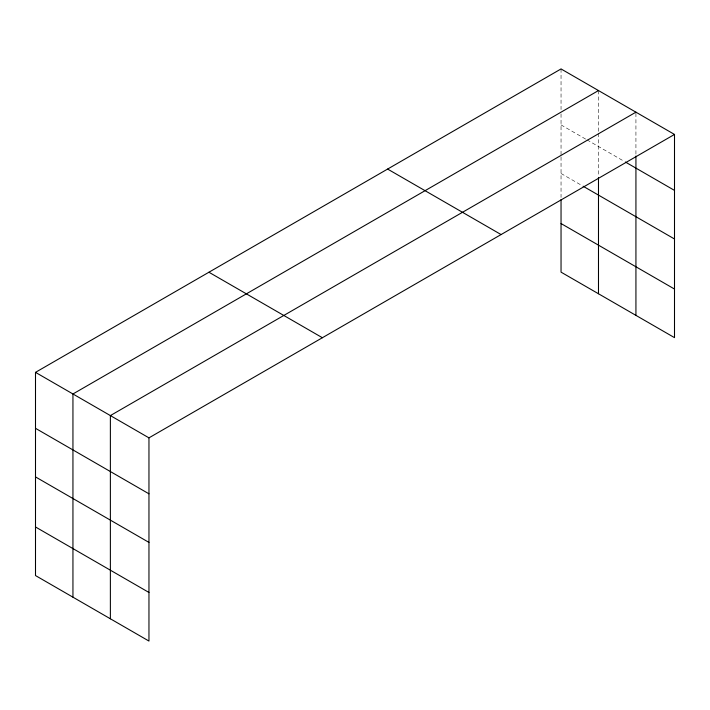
<?xml version="1.0" encoding="UTF-8"?>
<svg xmlns="http://www.w3.org/2000/svg" width="710" height="710" viewBox="0 0 710 710"><rect width="100%" height="100%" fill="white"/><g stroke="black" fill="none" stroke-linecap="round" stroke-linejoin="round"><path stroke-width="0.53" stroke-dasharray="3.55 2.66" d="M561.042 124.889L586.007 139.302M586.966 139.852L624.409 161.472M561.042 173.48L582.164 185.674M635.929 113.263L635.929 154.957M598.486 90.552L598.486 132.246M598.486 133.338L598.486 176.328M561.042 68.941L561.042 109.535M561.042 113.919L561.042 155.809M561.042 156.919L561.042 197.424"/><path stroke-width="1.06" d="M674.5 134.438L561.042 68.941L35.5 372.359L35.5 575.561L148.958 641.059L148.958 437.857L674.5 134.438L674.5 337.64L561.042 272.143L561.042 199.608M598.486 90.552L72.944 393.979L72.944 597.172M635.929 112.171L110.378 415.59L110.378 618.792M625.368 162.022L674.5 190.395M583.123 186.233L674.5 238.986M561.042 223.543L674.5 289.05M387.616 169.069L501.074 234.566M208.926 272.232L322.384 337.729M35.5 372.359L148.958 437.857M35.5 428.316L148.958 493.814M35.5 476.907L148.958 542.404M35.5 526.971L148.958 592.468M635.929 156.058L635.929 315.373M598.486 177.429L598.486 293.754"/></g></svg>
